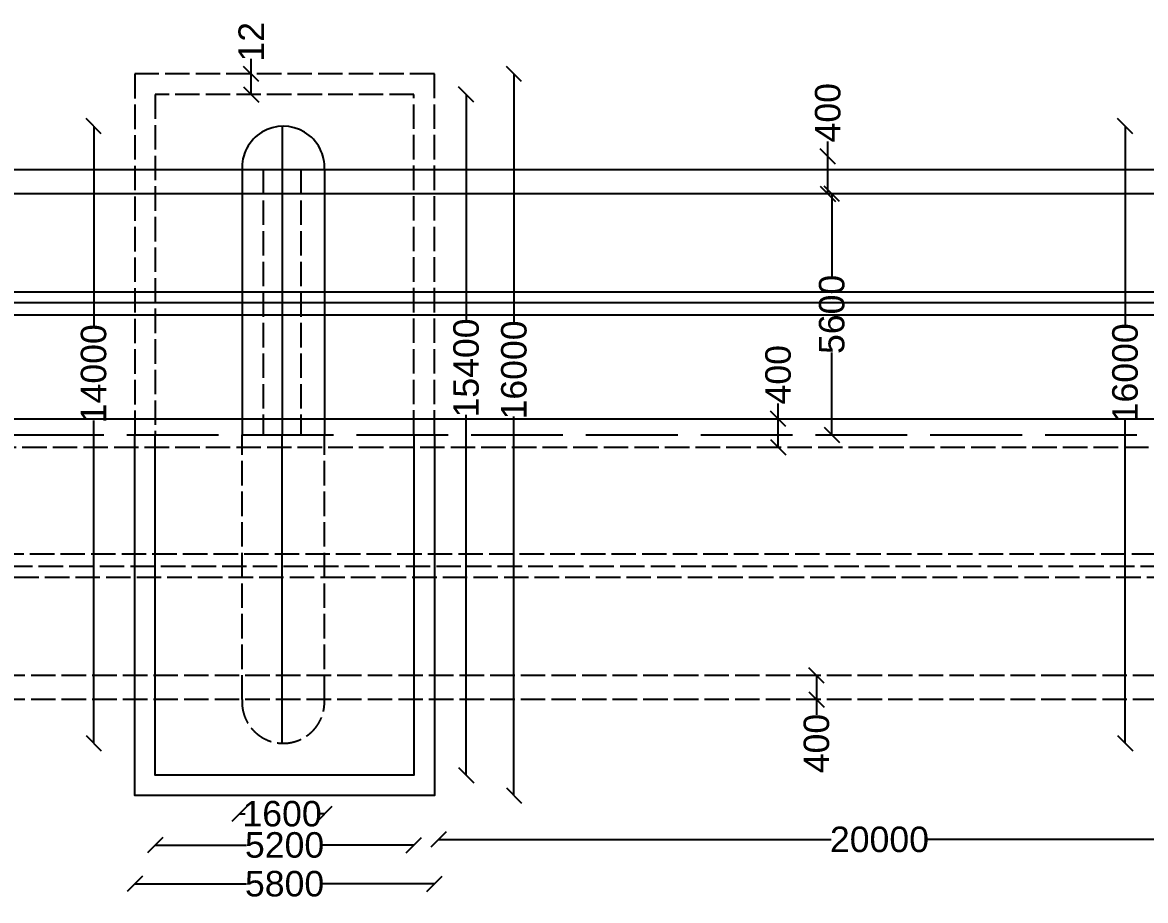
# Model space of a CAD drawing. Header units: millimetres. Extents: x 5124 to 3252586, y 2311 to 45846679.
# Drawn here: x 3133066 to 3155080, y 45745897 to 45763120 of the extents above; entities that cross this region are included whole.
import ezdxf

# ---------------------------------------------------------------- set-up
doc = ezdxf.new("R2010")
doc.units = ezdxf.units.MM
doc.header["$MEASUREMENT"] = 0
doc.linetypes.add('ACAD_ISO02W100', pattern=[15, 12, -3])
for name, color, linetype in [('DIMENSION', 7, 'Continuous'), ('DRAWING', 7, 'Continuous'), ('TEXT', 7, 'Continuous')]:
    doc.layers.add(name, color=color, linetype=linetype)
doc.styles.get("Standard").update_dxf_attribs({"font": 'arial.ttf'})
doc.dimstyles.get("Standard").update_dxf_attribs({"dimtxt": 500, "dimasz": 300, "dimexe": 0.18, "dimexo": 0.0625, "dimgap": 0.09, "dimtad": 0, "dimdec": 0, "dimzin": 0, "dimdsep": 46, "dimtxsty": 'Standard', "dimblk": 'OBLIQUE', "dimcen": 0.09, "dimse1": 1, "dimse2": 1, "dimadec": 0, "dimazin": 0, "dimtfac": 1, "dimtdec": 0, "dimtofl": 0, "dimtmove": 0, "dimatfit": 3, "dimfxl": 1, "dimtolj": 1, "dimtzin": 0, "dimarcsym": 0})

# ---------------------------------------------------------------- blocks, each defined once
blk = doc.blocks.new('_Oblique')
at = {"color": 0, "linetype": 'ByBlock', "lineweight": -2}
blk.add_line((-0.5, -0.5), (0.5, 0.5), dxfattribs=at)
blk = doc.blocks.new('*D169')
at = {"layer": 'Defpoints', "color": 0, "transparency": 16777216}
for p in [(3137321, 45747957), (3138990, 45747957), (3137321, 45747598)]:
    blk.add_point(p, dxfattribs=at)
at = {"layer": 'DIMENSION', "color": 0, "lineweight": -2, "transparency": 16777216}
for p, q in [((3137321, 45747598), (3137433, 45747598)), ((3138990, 45747598), (3138878, 45747598))]:
    blk.add_line(p, q, dxfattribs=at)
at = {"layer": 'DIMENSION', "color": 0, "lineweight": -2, "transparency": 16777216, "xscale": 300, "yscale": 300, "zscale": 300, "rotation": 180}
blk.add_blockref('_Oblique', (3137321, 45747598), dxfattribs=at)
at = {"layer": 'DIMENSION', "color": 0, "lineweight": -2, "transparency": 16777216, "xscale": 300, "yscale": 300, "zscale": 300}
blk.add_blockref('_Oblique', (3138990, 45747598), dxfattribs=at)
at = {"layer": 'DIMENSION', "color": 0, "transparency": 16777216, "insert": (3138155, 45747598), "char_height": 500, "attachment_point": 5}
blk.add_mtext('\\A1;1600', dxfattribs=at)
blk = doc.blocks.new('*D170')
at = {"layer": 'Defpoints', "color": 0, "transparency": 16777216}
for p in [(3135669, 45748359), (3140739, 45748359), (3135669, 45746985)]:
    blk.add_point(p, dxfattribs=at)
at = {"layer": 'DIMENSION', "color": 0, "lineweight": -2, "transparency": 16777216}
for p, q in [((3135669, 45746985), (3137458, 45746985)), ((3140739, 45746985), (3138950, 45746985))]:
    blk.add_line(p, q, dxfattribs=at)
at = {"layer": 'DIMENSION', "color": 0, "lineweight": -2, "transparency": 16777216, "xscale": 300, "yscale": 300, "zscale": 300, "rotation": 180}
blk.add_blockref('_Oblique', (3135669, 45746985), dxfattribs=at)
at = {"layer": 'DIMENSION', "color": 0, "lineweight": -2, "transparency": 16777216, "xscale": 300, "yscale": 300, "zscale": 300}
blk.add_blockref('_Oblique', (3140739, 45746985), dxfattribs=at)
at = {"layer": 'DIMENSION', "color": 0, "transparency": 16777216, "insert": (3138204, 45746985), "char_height": 500, "attachment_point": 5}
blk.add_mtext('\\A1;5200', dxfattribs=at)
blk = doc.blocks.new('*D171')
at = {"layer": 'Defpoints', "color": 0, "transparency": 16777216}
for p in [(3135267, 45747957), (3141141, 45747957), (3135267, 45746225)]:
    blk.add_point(p, dxfattribs=at)
at = {"layer": 'DIMENSION', "color": 0, "lineweight": -2, "transparency": 16777216}
for p, q in [((3135267, 45746225), (3137458, 45746225)), ((3141141, 45746225), (3138950, 45746225))]:
    blk.add_line(p, q, dxfattribs=at)
at = {"layer": 'DIMENSION', "color": 0, "lineweight": -2, "transparency": 16777216, "xscale": 300, "yscale": 300, "zscale": 300, "rotation": 180}
blk.add_blockref('_Oblique', (3135267, 45746225), dxfattribs=at)
at = {"layer": 'DIMENSION', "color": 0, "lineweight": -2, "transparency": 16777216, "xscale": 300, "yscale": 300, "zscale": 300}
blk.add_blockref('_Oblique', (3141141, 45746225), dxfattribs=at)
at = {"layer": 'DIMENSION', "color": 0, "transparency": 16777216, "insert": (3138204, 45746225), "char_height": 500, "attachment_point": 5}
blk.add_mtext('\\A1;5800', dxfattribs=at)
blk = doc.blocks.new('*D172')
at = {"layer": 'Defpoints', "color": 0, "transparency": 16777216}
for p in [(3134462, 45761084), (3138156, 45761084), (3138178, 45748982)]:
    blk.add_point(p, dxfattribs=at)
at = {"layer": 'DIMENSION', "color": 0, "lineweight": -2, "transparency": 16777216}
for p, q in [((3134462, 45761084), (3134462, 45757146)), ((3134462, 45748982), (3134462, 45755313))]:
    blk.add_line(p, q, dxfattribs=at)
at = {"layer": 'DIMENSION', "color": 0, "lineweight": -2, "transparency": 16777216, "xscale": 300, "yscale": 300, "zscale": 300}
for p, rotation in [((3134462, 45761084), 90), ((3134462, 45748982), 270)]:
    blk.add_blockref('_Oblique', p, dxfattribs=dict(at, rotation=rotation))
at = {"layer": 'DIMENSION', "color": 0, "transparency": 16777216, "insert": (3134462, 45756230), "char_height": 500, "attachment_point": 5, "rotation": 90}
blk.add_mtext('\\A1;14000', dxfattribs=at)
blk = doc.blocks.new('*D173')
at = {"layer": 'Defpoints', "color": 0, "transparency": 16777216}
for p in [(3140739, 45761707), (3140739, 45748359), (3141764, 45748359)]:
    blk.add_point(p, dxfattribs=at)
at = {"layer": 'DIMENSION', "color": 0, "lineweight": -2, "transparency": 16777216}
for p, q in [((3141764, 45761707), (3141764, 45757259)), ((3141764, 45748359), (3141764, 45755426))]:
    blk.add_line(p, q, dxfattribs=at)
at = {"layer": 'DIMENSION', "color": 0, "lineweight": -2, "transparency": 16777216, "xscale": 300, "yscale": 300, "zscale": 300}
for p, rotation in [((3141764, 45761707), 90), ((3141764, 45748359), 270)]:
    blk.add_blockref('_Oblique', p, dxfattribs=dict(at, rotation=rotation))
at = {"layer": 'DIMENSION', "color": 0, "transparency": 16777216, "insert": (3141764, 45756343), "char_height": 500, "attachment_point": 5, "rotation": 90}
blk.add_mtext('\\A1;15400', dxfattribs=at)
blk = doc.blocks.new('*D174')
at = {"layer": 'Defpoints', "color": 0, "transparency": 16777216}
for p in [(3141141, 45762109), (3141141, 45747957), (3142701, 45747957)]:
    blk.add_point(p, dxfattribs=at)
at = {"layer": 'DIMENSION', "color": 0, "lineweight": -2, "transparency": 16777216}
for p, q in [((3142701, 45762109), (3142701, 45757221)), ((3142701, 45747957), (3142701, 45755388))]:
    blk.add_line(p, q, dxfattribs=at)
at = {"layer": 'DIMENSION', "color": 0, "lineweight": -2, "transparency": 16777216, "xscale": 300, "yscale": 300, "zscale": 300}
for p, rotation in [((3142701, 45762109), 90), ((3142701, 45747957), 270)]:
    blk.add_blockref('_Oblique', p, dxfattribs=dict(at, rotation=rotation))
at = {"layer": 'DIMENSION', "color": 0, "transparency": 16777216, "insert": (3142701, 45756304), "char_height": 500, "attachment_point": 5, "rotation": 90}
blk.add_mtext('\\A1;16000', dxfattribs=at)
blk = doc.blocks.new('*D161')
at = {"layer": 'Defpoints', "color": 0, "transparency": 16777216}
for p in [(3154680, 45761084), (3158139, 45761084), (3158162, 45748982)]:
    blk.add_point(p, dxfattribs=at)
at = {"layer": 'DIMENSION', "color": 0, "lineweight": -2, "transparency": 16777216}
for p, q in [((3154680, 45761084), (3154680, 45757165)), ((3154680, 45748982), (3154680, 45755332))]:
    blk.add_line(p, q, dxfattribs=at)
at = {"layer": 'DIMENSION', "color": 0, "lineweight": -2, "transparency": 16777216, "xscale": 300, "yscale": 300, "zscale": 300}
for p, rotation in [((3154680, 45761084), 90), ((3154680, 45748982), 270)]:
    blk.add_blockref('_Oblique', p, dxfattribs=dict(at, rotation=rotation))
at = {"layer": 'DIMENSION', "color": 0, "transparency": 16777216, "insert": (3154680, 45756248), "char_height": 500, "attachment_point": 5, "rotation": 90}
blk.add_mtext('\\A1;16000', dxfattribs=at)
blk = doc.blocks.new('*D175')
at = {"layer": 'Defpoints', "color": 0, "transparency": 16777216}
for p in [(3137550, 45762109), (3137550, 45762109), (3137550, 45761707)]:
    blk.add_point(p, dxfattribs=at)
at = {"layer": 'DIMENSION', "color": 0, "lineweight": -2, "transparency": 16777216}
for p, q in [((3137550, 45762109), (3137550, 45762409)), ((3137550, 45761707), (3137550, 45762109))]:
    blk.add_line(p, q, dxfattribs=at)
at = {"layer": 'DIMENSION', "color": 0, "lineweight": -2, "transparency": 16777216, "xscale": 300, "yscale": 300, "zscale": 300}
for p, rotation in [((3137550, 45762109), 90), ((3137550, 45761707), 270)]:
    blk.add_blockref('_Oblique', p, dxfattribs=dict(at, rotation=rotation))
at = {"layer": 'DIMENSION', "color": 0, "transparency": 16777216, "insert": (3137550, 45762741), "char_height": 500, "attachment_point": 5, "rotation": 90}
blk.add_mtext('\\A1;12', dxfattribs=at)
blk = doc.blocks.new('*D177')
at = {"layer": 'Defpoints', "color": 0, "transparency": 16777216}
for p in [(3148455, 45760488), (3148853, 45760488), (3148455, 45759756)]:
    blk.add_point(p, dxfattribs=at)
at = {"layer": 'DIMENSION', "color": 0, "lineweight": -2, "transparency": 16777216}
for p, q in [((3148853, 45760488), (3148853, 45760788)), ((3148853, 45759756), (3148853, 45760488))]:
    blk.add_line(p, q, dxfattribs=at)
at = {"layer": 'DIMENSION', "color": 0, "lineweight": -2, "transparency": 16777216, "xscale": 300, "yscale": 300, "zscale": 300}
for p, rotation in [((3148853, 45760488), 90), ((3148853, 45759756), 270)]:
    blk.add_blockref('_Oblique', p, dxfattribs=dict(at, rotation=rotation))
at = {"layer": 'DIMENSION', "color": 0, "transparency": 16777216, "insert": (3148853, 45761349), "char_height": 500, "attachment_point": 5, "rotation": 90}
blk.add_mtext('\\A1;400', dxfattribs=at)
blk = doc.blocks.new('*D178')
at = {"layer": 'Defpoints', "color": 0, "transparency": 16777216}
for p in [(3149465, 45750310), (3148631, 45749839), (3149465, 45749839)]:
    blk.add_point(p, dxfattribs=at)
at = {"layer": 'DIMENSION', "color": 0, "lineweight": -2, "transparency": 16777216}
for p, q in [((3148631, 45750310), (3148631, 45749839)), ((3148631, 45749839), (3148631, 45749539))]:
    blk.add_line(p, q, dxfattribs=at)
at = {"layer": 'DIMENSION', "color": 0, "lineweight": -2, "transparency": 16777216, "xscale": 300, "yscale": 300, "zscale": 300}
for p, rotation in [((3148631, 45750310), 90), ((3148631, 45749839), 270)]:
    blk.add_blockref('_Oblique', p, dxfattribs=dict(at, rotation=rotation))
at = {"layer": 'DIMENSION', "color": 0, "transparency": 16777216, "insert": (3148631, 45748977), "char_height": 500, "attachment_point": 5, "rotation": 90}
blk.add_mtext('\\A1;400', dxfattribs=at)
blk = doc.blocks.new('*D164')
at = {"layer": 'Defpoints', "color": 0, "transparency": 16777216}
for p in [(3147879, 45755348), (3147956, 45755348), (3147956, 45754788)]:
    blk.add_point(p, dxfattribs=at)
at = {"layer": 'DIMENSION', "color": 0, "lineweight": -2, "transparency": 16777216}
for p, q in [((3147879, 45755348), (3147879, 45755648)), ((3147879, 45754788), (3147879, 45755348))]:
    blk.add_line(p, q, dxfattribs=at)
at = {"layer": 'DIMENSION', "color": 0, "lineweight": -2, "transparency": 16777216, "xscale": 300, "yscale": 300, "zscale": 300}
for p, rotation in [((3147879, 45755348), 90), ((3147879, 45754788), 270)]:
    blk.add_blockref('_Oblique', p, dxfattribs=dict(at, rotation=rotation))
at = {"layer": 'DIMENSION', "color": 0, "transparency": 16777216, "insert": (3147879, 45756210), "char_height": 500, "attachment_point": 5, "rotation": 90}
blk.add_mtext('\\A1;400', dxfattribs=at)
blk = doc.blocks.new('*D179')
at = {"layer": 'Defpoints', "color": 0, "transparency": 16777216}
for p in [(3148931, 45759756), (3148931, 45759756), (3148931, 45755033)]:
    blk.add_point(p, dxfattribs=at)
at = {"layer": 'DIMENSION', "color": 0, "lineweight": -2, "transparency": 16777216}
for p, q in [((3148931, 45759756), (3148931, 45758140)), ((3148931, 45755033), (3148931, 45756649))]:
    blk.add_line(p, q, dxfattribs=at)
at = {"layer": 'DIMENSION', "color": 0, "lineweight": -2, "transparency": 16777216, "xscale": 300, "yscale": 300, "zscale": 300}
for p, rotation in [((3148931, 45759756), 90), ((3148931, 45755033), 270)]:
    blk.add_blockref('_Oblique', p, dxfattribs=dict(at, rotation=rotation))
at = {"layer": 'DIMENSION', "color": 0, "transparency": 16777216, "insert": (3148931, 45757394), "char_height": 500, "attachment_point": 5, "rotation": 90}
blk.add_mtext('\\A1;5600', dxfattribs=at)
blk = doc.blocks.new('*D165')
at = {"layer": 'Defpoints', "color": 0, "transparency": 16777216}
for p in [(3158508, 45747241), (3141223, 45747094), (3141223, 45746985)]:
    blk.add_point(p, dxfattribs=at)
at = {"layer": 'DIMENSION', "color": 0, "lineweight": -2, "transparency": 16777216}
for p, q in [((3141223, 45747094), (3148921, 45747094)), ((3158508, 45747094), (3150810, 45747094))]:
    blk.add_line(p, q, dxfattribs=at)
at = {"layer": 'DIMENSION', "color": 0, "lineweight": -2, "transparency": 16777216, "xscale": 300, "yscale": 300, "zscale": 300, "rotation": 180}
blk.add_blockref('_Oblique', (3141223, 45747094), dxfattribs=at)
at = {"layer": 'DIMENSION', "color": 0, "lineweight": -2, "transparency": 16777216, "xscale": 300, "yscale": 300, "zscale": 300}
blk.add_blockref('_Oblique', (3158508, 45747094), dxfattribs=at)
at = {"layer": 'DIMENSION', "color": 0, "transparency": 16777216, "insert": (3149865, 45747094), "char_height": 500, "attachment_point": 5}
blk.add_mtext('\\A1;20000', dxfattribs=at)

msp = doc.modelspace()

# ---------------------------------------------------------------- linework, layer by layer
at = {"layer": 'DRAWING', "linetype": 'ACAD_ISO02W100', "ltscale": 40}
for points in [[(3141141.3, 45755033), (3141141.3, 45762109.2), (3135266.6, 45762109.2), (3135266.6, 45755033)], [(3140738.9, 45755033), (3140738.9, 45761706.8), (3135669.1, 45761706.8), (3135669.1, 45755033)], [(3137787.6, 45760227.4), (3137787.6, 45755033)], [(3138524.4, 45760227.4), (3138524.4, 45755033)], [(3137372, 45749838.5), (3137372, 45755033)], [(3138984.8, 45749838.5), (3138984.8, 45755033)], [(3018460.6, 45754787.9), (3177294.8, 45754787.9)], [(3171491.5, 45752688.8), (3098287.6, 45752688.8)], [(3171660.8, 45752446.2), (3098287.6, 45752446.2)], [(3171785.7, 45752233), (3098287.6, 45752233)], [(3178114.6, 45750309.9), (3098287.6, 45750309.9)], [(3178114.6, 45749838.5), (3098287.6, 45749838.5)]]:
    msp.add_lwpolyline(points, dxfattribs=at)
at = {"layer": 'DRAWING'}
for points in [[(3138155.9, 45761083.8), (3138155.9, 45755033)], [(3178114.6, 45760227.4), (3098287.6, 45760227.4)], [(3137372, 45760227.4), (3137372, 45755033)], [(3138984.8, 45760227.4), (3138984.8, 45755033)], [(3178114.6, 45759756), (3098287.6, 45759756)], [(3171785.7, 45757832.9), (3098287.6, 45757832.9)], [(3171660.8, 45757619.7), (3098287.6, 45757619.7)], [(3171491.5, 45757377.1), (3098287.6, 45757377.1)], [(3018460.6, 45755348.1), (3177294.8, 45755348.1)], [(3138155.9, 45748982.1), (3138155.9, 45755033)]]:
    msp.add_lwpolyline(points, dxfattribs=at)
at = {"layer": 'DRAWING', "linetype": 'ACAD_ISO02W100', "ltscale": 150}
msp.add_lwpolyline([(2995610.8, 45757418.1), (2995610.8, 45755033), (3199256.4, 45755033), (3199256.4, 45757327.5)], dxfattribs=at)
at = {"layer": 'DRAWING'}
msp.add_arc((3138178.4, 45760276.2), 807.9, 356.53535, 183.46465, dxfattribs=at)
at = {"layer": 'DRAWING', "linetype": 'ACAD_ISO02W100', "ltscale": 40}
msp.add_arc((3138178.4, 45749789.7), 807.9, 176.53535, 3.46465, dxfattribs=at)
at = {"layer": 'TEXT'}
for points in [[(3141141.3, 45755033), (3141141.3, 45747956.7), (3135266.6, 45747956.7), (3135266.6, 45755033)], [(3140738.9, 45755033), (3140738.9, 45748359.2), (3135669.1, 45748359.2), (3135669.1, 45755033)]]:
    msp.add_lwpolyline(points, dxfattribs=at)

# ---------------------------------------------------------------- dimensions: what is measured, and where the dimension line sits
at = {"layer": 'DIMENSION'}
for base, p1, p2, angle, text, picture, middle in [((3137549.6, 45762109.2), (3137549.6, 45761706.8), (3137549.6, 45762109.2), 90, '12', '*D175', (3137549.6, 45762741.3)), ((3148853.2, 45760487.5), (3148454.5, 45759756), (3148454.5, 45760487.5), 90, '400', '*D177', (3148853.2, 45761349.2)), ((3148931, 45759756), (3148931, 45755033), (3148931, 45759756), 90, '5600', '*D179', (3148931, 45757394.5)), ((3147879.2, 45755348.1), (3147955.6, 45754787.9), (3147955.6, 45755348.1), 90, '400', '*D164', (3147879.2, 45756209.8)), ((3148630.6, 45749838.5), (3149464.7, 45750309.9), (3149464.7, 45749838.5), 90, '400', '*D178', (3148630.6, 45748976.9)), ((3135669.1, 45746985.3), (3140738.9, 45748359.2), (3135669.1, 45748359.2), 180, '5200', '*D170', (3138204, 45746985.3)), ((3135266.6, 45746225.4), (3141141.3, 45747956.7), (3135266.6, 45747956.7), 180, '5800', '*D171', (3138204, 45746225.4)), ((3137320.8, 45747598.1), (3138989.7, 45747956.7), (3137320.8, 45747956.7), 180, '1600', '*D169', (3138155.3, 45747598.1)), ((3141222.5, 45747093.9), (3158507.9, 45747240.5), (3141222.5, 45746985.3), 180, '20000', '*D165', (3149865.2, 45747093.9))]:
    dim = msp.add_linear_dim(base=base, p1=p1, p2=p2, angle=angle, text=text, dimstyle='Standard', dxfattribs=at)
    dim.commit()
    dim.dimension.update_dxf_attribs({"geometry": picture, "text_midpoint": middle})
for base, p1, p2, text, picture, middle in [((3142700.7, 45747956.7), (3141141.3, 45762109.2), (3141141.3, 45747956.7), '16000', '*D174', (3142700.7, 45756304.2)), ((3141763.6, 45748359.2), (3140738.9, 45761706.8), (3140738.9, 45748359.2), '15400', '*D173', (3141763.6, 45756342.7)), ((3134462.1, 45761083.8), (3138178.4, 45748981.8), (3138155.9, 45761083.8), '14000', '*D172', (3134462.1, 45756229.7)), ((3154679.5, 45761083.8), (3158161.9, 45748981.8), (3158139.4, 45761083.8), '16000', '*D161', (3154679.5, 45756248.3))]:
    dim = msp.add_linear_dim(base=base, p1=p1, p2=p2, angle=90, text=text, dimstyle='Standard', dxfattribs=at)
    dim.commit()
    dim.dimension.update_dxf_attribs({"geometry": picture, "text_midpoint": middle, "dimtype": 160})

doc.saveas('drawing.dxf')
